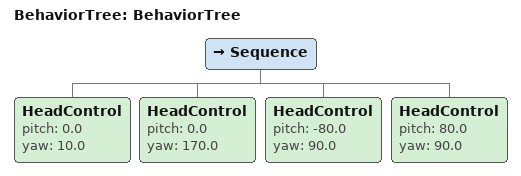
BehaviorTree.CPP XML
<root main_tree_to_execute="BehaviorTree">

    <BehaviorTree ID="BehaviorTree">
        <Sequence>
            <HeadControl      pitch="0.0" yaw="10.0" />
            <HeadControl      pitch="0.0" yaw="170.0" />
            <HeadControl      pitch="-80.0" yaw="90.0" />
            <HeadControl      pitch="80.0" yaw="90.0" />
        </Sequence>
    </BehaviorTree>

</root>
